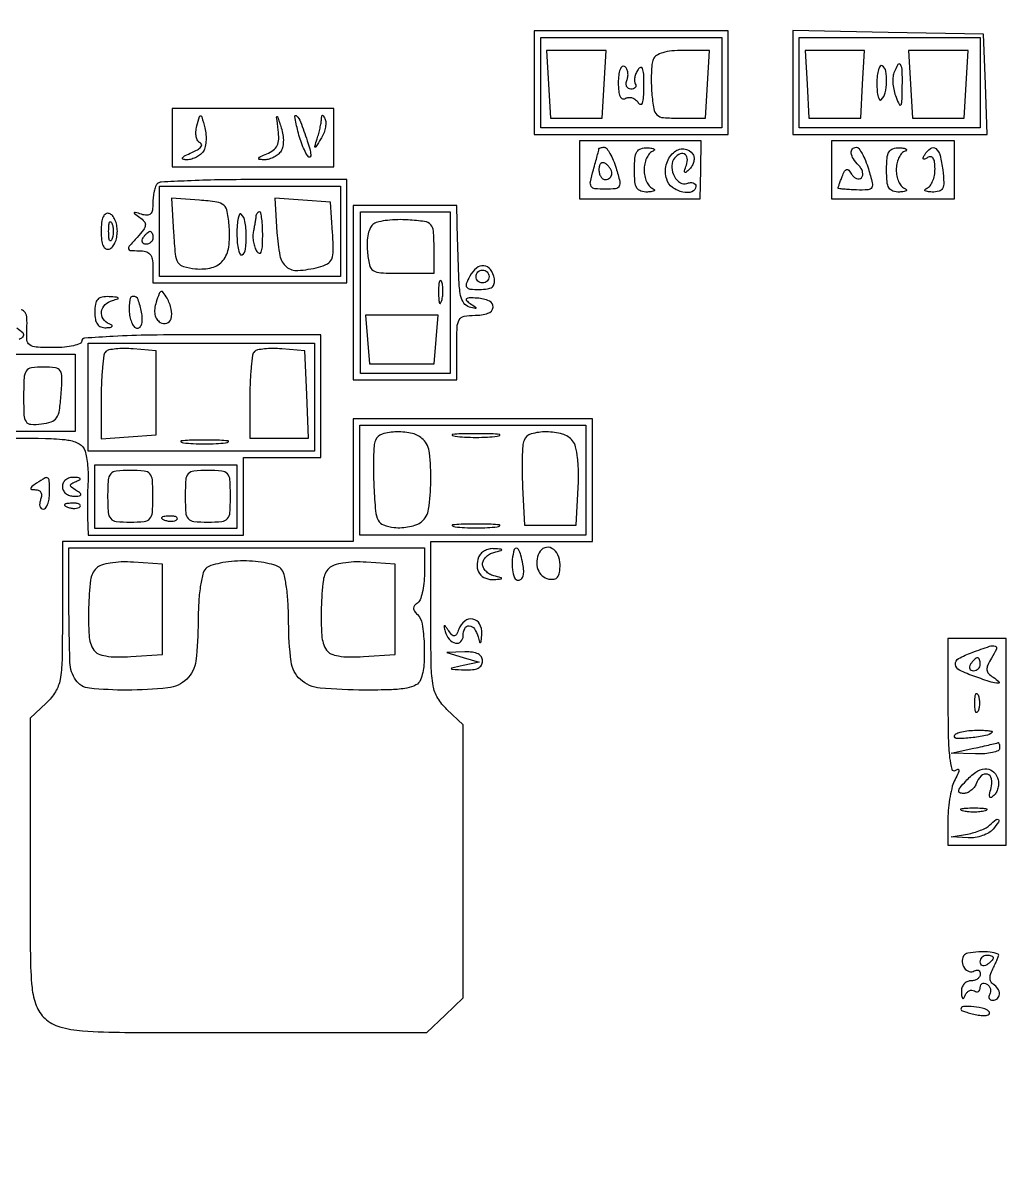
# Model space of a CAD drawing. Extents: x 4 to 1603, y 7 to 792.
# Drawn here: x 339.9 to 492.5, y 291.2 to 466.3 of the extents above; entities that cross this region are included whole.
import ezdxf

# ---------------------------------------------------------------- set-up
doc = ezdxf.new("R2010")
doc.units = 0

msp = doc.modelspace()

# ---------------------------------------------------------------- linework, layer by layer
for points in [[(4.463028, 790.750623, 0.090794), (4.267848, 789.688086, 0.000004), (4.202933, 675.011121, 0.000189), (4.180203, 548.51456, 0.000114), (4.244173, 398.5), (4.5, 7.5), (803.751263, 7.249377), (1603.002525, 6.998755), (1602.751263, 399.249377), (1602.5, 791.5), (803.718854, 791.750623, 0.000059), (387.797189, 791.831666, 0.000332), (164.795027, 791.700628, 0.000012), (5.544081, 791.497643, 0.311183)], [(437.401981, 460.605161, 0.065634), (437.214583, 459.823593, 0.015659), (437.116972, 458.487603, 0.015832), (437.101498, 456.93339, 0.015062), (437.183365, 455.355161, 0.019689), (437.477542, 452.942307, 0.171944), (437.987977, 452.010737, 0.165757), (438.980267, 451.590666, 0.017985), (441.5, 451.5), (445.5, 451.5), (445.80226, 456.75), (446.104519, 462), (442.020875, 462, 0.025488), (440.265346, 461.91045, 0.047873), (438.873809, 461.63184, 0.063704), (437.891454, 461.192543, 0.165651)], [(432, 457, 0.023894), (432.063282, 455.676533, 0.083544), (432.28405, 454.854131, 0.201487), (432.646138, 454.520721, 0.228905), (433.111803, 454.569098, -0.123544), (433.602982, 454.725209, -0.099558), (434.153424, 454.649564, -0.089711), (434.679176, 454.35273, -0.078477), (435.096491, 453.878115, 0.230521), (435.457139, 453.655478, 0.350744), (435.750951, 453.845774, 0.067724), (435.925393, 454.772088, 0.012725), (435.969374, 456.5, 0.011219), (435.928371, 458.327135, 0.075444), (435.752721, 459.214224, 0.409748), (435.446845, 459.36083, 0.170611), (435.05067, 459.047746, 0.045296), (434.73572, 458.43309, 0.049042), (434.546664, 457.787753, 0.054724), (434.501528, 457.20756, 0.131214), (434.625, 456.797746, -0.127309), (434.7189, 456.494534, -0.189165), (434.630691, 456.234338, -0.147116), (434.361749, 456.058943, -0.071562), (433.952028, 456, -0.144838), (433.554049, 456.117755, -0.152637), (433.29401, 456.431218, -0.118921), (433.220774, 456.906634, -0.070748), (433.349337, 457.467975, 0.066719), (433.493102, 458.073335, 0.072258), (433.466258, 458.678351, 0.081026), (433.279146, 459.190464, 0.126981), (432.956326, 459.526992, 0.333976), (432.592181, 459.493732, 0.118872), (432.279288, 459.034826, 0.061683), (432.067132, 458.162507, 0.02885)], [(472, 456.89235, 0.020081), (472.047885, 455.700528, 0.046029), (472.201817, 454.816029, 0.101669), (472.427296, 454.368762, 0.448556), (472.687038, 454.353704, 0.139174), (473.278848, 455.414639, 0.051013), (473.504085, 457.13322, 0.050657), (473.382848, 458.79452, 0.213965), (472.836, 459.601357, 0.384034), (472.517812, 459.543535, 0.089834), (472.245575, 459.018716, 0.050262), (472.059199, 458.094018, 0.024617)], [(474.638801, 458.501114, 0.078177), (474.481942, 457.766519, 0.035517), (474.498368, 456.781261, 0.034059), (474.664541, 455.723096, 0.039599), (474.968426, 454.751114, 0.015684), (475.490242, 453.562048, 0.586983), (475.726451, 453.546837, 0.135977), (475.881616, 454.042787, 0.004005), (475.936614, 456.25, 0.009954), (475.928793, 458.851408, 0.125671), (475.666536, 459.788268, 0.576106), (475.25659, 459.789289, 0.040409)], [(367.718754, 446.25, -0.072185), (367.230106, 445.776245, -0.049131), (366.560086, 445.385807, -0.048862), (365.821471, 445.131335, -0.068374), (365.127555, 445.063386, -0.091593), (364.653209, 445.170258, -0.492611), (364.597056, 445.389185, -0.111836), (365.005784, 445.722209, -0.015772), (366, 446.177457, 0.029421), (366.88339, 446.611491, 0.078928), (367.429621, 447.046954, 0.20742), (367.55148, 447.401344, 0.290371), (367.356158, 447.662018, -0.165542), (366.954378, 447.994066, -0.086206), (366.710462, 448.604676, -0.068498), (366.653151, 449.407421, -0.048829), (366.799688, 450.297947, -0.004936), (367.207491, 451.768359, -0.401474), (367.395043, 451.877452, -0.273286), (367.583485, 451.694628, -0.003373), (368.034728, 450, -0.043401), (368.211276, 448.951051, -0.041038), (368.209074, 447.867188, -0.043809), (368.042671, 446.907137, -0.099721)], [(383.878717, 448.022826, -0.014831), (384.268196, 446.747388, -0.044843), (384.42806, 445.854117, -0.199059), (384.326318, 445.531528, -0.443109), (384.097936, 445.522826, -0.073607), (383.682246, 446.095706, -0.020924), (383.213486, 447.094205, -0.020593), (382.772753, 448.27983, -0.020472), (382.430086, 449.5, -0.015333), (381.968604, 451.751337, -0.735824), (382.242544, 451.891725, -0.105277), (382.838662, 450.95317, -0.007511)], [(385.995269, 448.287676, -0.001285), (385.215612, 447.078613, -0.274771), (385.096136, 447.019541, -0.48031), (385.041936, 447.099086, -0.001747), (385.424495, 448.331787, 0.012294), (385.650633, 449.118725, 0.010113), (385.854136, 449.96865, 0.010249), (386.009284, 450.757118, 0.026585), (386.078947, 451.331787, -0.019832), (386.135852, 451.860903, -0.393954), (386.252586, 451.95404, -0.269455), (386.403102, 451.850283, -0.013863), (386.649722, 451.287676, -0.103788), (386.756682, 450.695062, -0.046663), (386.660355, 449.906342, -0.043469), (386.397416, 449.06133, -0.045436)], [(379.718754, 446.25, -0.072185), (379.230106, 445.776245, -0.049131), (378.560086, 445.385807, -0.048862), (377.821471, 445.131335, -0.068374), (377.127555, 445.063386, -0.032968), (376.456139, 445.134035, -0.512964), (376.37014, 445.311107, -0.163484), (376.638593, 445.561641, -0.010749), (377.62624, 445.98538, 0.0652), (378.627292, 446.550605, 0.120395), (379.216486, 447.268959, 0.103527), (379.459339, 448.257137, 0.040138), (379.394821, 449.671994, -0.000641), (379.14801, 451.643832, -0.276666), (379.20053, 451.762522, -0.502949), (379.28592, 451.734449, -0.000817), (379.859779, 450, -0.042013), (380.116885, 448.92096, -0.046915), (380.176897, 447.853742, -0.052128), (380.043704, 446.920415, -0.103073)], [(431.661891, 443.75, -0.013487), (432.227508, 441.712703, -0.182881), (432.138269, 440.959487, -0.251733), (431.587932, 440.584688, -0.026173), (429.971177, 440.5, -0.026588), (428.39028, 440.584125, -0.233044), (427.81446, 440.948546, -0.191659), (427.689361, 441.677689, -0.017625), (428.141505, 443.493398, 0.002117), (428.470476, 444.659057, 0.003145), (428.747817, 445.682862, 0.001391), (428.976513, 446.558494, 0.063257), (429, 446.743398, -0.26665), (429.056711, 446.842178, -0.057404), (429.244464, 446.924623, -0.045605), (429.513369, 446.981359, -0.029207), (429.832219, 447, -0.235928), (430.214344, 446.809064, -0.032832), (430.712975, 446.045313, -0.031827), (431.219208, 444.994969, -0.021929)], [(437.25, 446.337719, 0.133037), (436.771054, 445.975095, 0.060902), (436.367188, 445.29608, 0.054085), (436.092738, 444.42994, 0.049739), (436, 443.5, 0.049739), (436.092738, 442.57006, 0.054085), (436.367188, 441.70392, 0.060902), (436.771054, 441.024905, 0.133037), (437.25, 440.662281, -0.095988), (437.554893, 440.464732, -0.45688), (437.545313, 440.282867, -0.132944), (437.203073, 440.139498, -0.023233), (436.5, 440.078947, -0.085924), (435.489697, 440.213061, -0.186716), (434.887218, 440.692917, -0.111068), (434.579681, 441.660307, -0.021646), (434.5, 443.5, -0.021646), (434.579681, 445.339693, -0.111068), (434.887218, 446.307083, -0.186716), (435.489697, 446.786939, -0.085924), (436.5, 446.921053, -0.023233), (437.203073, 446.860502, -0.132944), (437.545313, 446.717133, -0.45688), (437.554893, 446.535268, -0.095988)], [(443.553851, 445.912868, -0.115698), (443.722299, 445.409959, -0.078057), (443.684061, 444.803488, -0.071769), (443.451245, 444.188799, -0.071122), (443.053622, 443.662868, -0.01461), (442.463512, 443.11067, -0.417676), (442.275047, 443.123562, -0.264908), (442.228747, 443.360124, -0.00978), (442.547743, 444.25, 0.123248), (442.675496, 445.322998, 0.267326), (442.190542, 445.961995, 0.24562), (441.349437, 445.892416, 0.113732), (440.555773, 445.090242, 0.160962), (440.262949, 443.863895, 0.107504), (440.691714, 442.472806, 0.123514), (441.600996, 441.514113, 0.237434), (442.629042, 441.411145, -0.061879), (443.153721, 441.541104, -0.108279), (443.597281, 441.498162, -0.150891), (443.888739, 441.293696, -0.166391), (444, 440.968615, -0.317095), (443.403126, 440.12209, -0.145305), (441.983685, 440.045447, -0.102163), (440.371431, 440.801056, -0.156657), (439.484769, 442.047988, -0.139488), (439.41796, 444.263717, -0.141964), (440.529851, 446.165388, -0.209337), (442.156257, 446.753463, -0.242455)], [(470.6924, 443.650593, -0.01204), (471.296537, 441.498717, -0.192952), (471.199249, 440.763689, -0.257135), (470.636725, 440.415218, -0.021509), (468.862461, 440.400593, -0.005507), (467.766498, 440.450806, -0.009125), (466.843399, 440.520212, -0.00331), (466.066129, 440.598133, -0.379461), (466.00228, 440.668213, -0.084796), (466.020781, 440.786125, -0.00236), (466.188424, 441.276292, -0.00478), (466.39442, 441.851631, -0.003257), (466.639163, 442.502058, -0.027803), (466.998887, 443.303274, -0.215406), (467.313026, 443.551579, -0.27922), (467.649592, 443.447459, -0.043184), (468.08479, 442.862806, 0.066147), (468.4481, 442.418713, 0.10059), (468.871057, 442.157932, 0.129432), (469.284262, 442.118737, 0.156903), (469.62896, 442.295627, 0.157721), (469.819307, 442.668011, 0.097207), (469.802361, 443.164236, 0.07915), (469.580937, 443.709237, 0.060453), (469.183333, 444.216667, -0.051916), (468.377777, 445.209454, -0.113593), (468.042341, 446.123548, -0.219237), (468.236015, 446.736253, -0.211312), (468.832219, 447, -0.238764), (469.215592, 446.805861, -0.031593), (469.721937, 446.016112, -0.03103), (470.238044, 444.933687, -0.021277)], [(476.25, 446.337719, 0.133037), (475.771054, 445.975095, 0.060902), (475.367188, 445.29608, 0.054085), (475.092738, 444.42994, 0.049739), (475, 443.5, 0.049739), (475.092738, 442.57006, 0.054085), (475.367188, 441.70392, 0.060902), (475.771054, 441.024905, 0.133037), (476.25, 440.662281, -0.095988), (476.554893, 440.464732, -0.45688), (476.545313, 440.282867, -0.132944), (476.203073, 440.139498, -0.023233), (475.5, 440.078947, -0.085924), (474.489697, 440.213061, -0.186716), (473.887218, 440.692917, -0.111068), (473.579681, 441.660307, -0.021646), (473.5, 443.5, -0.021646), (473.579681, 445.339693, -0.111068), (473.887218, 446.307083, -0.186716), (474.489697, 446.786939, -0.085924), (475.5, 446.921053, -0.023233), (476.203073, 446.860502, -0.132944), (476.545313, 446.717133, -0.45688), (476.554893, 446.535268, -0.095988)], [(482.189793, 443.5, -0.017329), (482.349009, 441.552292, -0.12415), (482.162802, 440.634297, -0.223224), (481.618, 440.189768, -0.071031), (480.549199, 440.078947, -0.022728), (479.827727, 440.139661, -0.125937), (479.46914, 440.282867, -0.457969), (479.45429, 440.464979, -0.102787), (479.75, 440.662281, 0.139043), (480.229205, 441.034073, 0.059439), (480.632812, 441.745735, 0.052438), (480.907386, 442.657911, 0.046935), (481, 443.64235, 0.031593), (480.934105, 444.684172, 0.113906), (480.705469, 445.304422, 0.233427), (480.332895, 445.5238, 0.158069), (479.845492, 445.404508, -0.029004), (479.386848, 445.156574, -0.315645), (479.190983, 445.190983, -0.315645), (479.156574, 445.386848, -0.029004), (479.404508, 445.845492, -0.099368), (480.318259, 446.823077, -0.342788), (481.12929, 446.791089, -0.158814), (481.786812, 445.73273, -0.031184)], [(429, 443.559017, 0.062283), (429.074545, 442.962904, 0.080552), (429.29375, 442.457961, 0.097988), (429.618621, 442.120018, 0.153634), (430, 442, 0.092995), (430.381732, 442.071618, 0.096318), (430.70625, 442.276414, 0.099231), (430.923444, 442.581949, 0.105429), (431, 442.940983, 0.089642), (430.926698, 443.346558, 0.053229), (430.70625, 443.7871, 0.051032), (430.382515, 444.193797, 0.06081), (430, 444.5, 0.139169), (429.620352, 444.607943, 0.191142), (429.29375, 444.478525, 0.138808), (429.073267, 444.110654, 0.066118)], [(360.666667, 441.333333, 0.111534), (360.409254, 440.925702, 0.030057), (360.195833, 440.186303, 0.028879), (360.049074, 439.294845, 0.026362), (360, 438.364718, -0.03792), (359.916432, 437.264413, -0.160595), (359.621082, 436.68309, -0.208182), (359.09206, 436.47684, -0.068224), (358.25, 436.625717, 0.004209), (357.260478, 436.934864, 0.34058), (357.118555, 436.8811, 0.390397), (357.145384, 436.743266, 0.004583), (357.960237, 436.155382, -0.062042), (358.660031, 435.516737, -0.212429), (358.831197, 434.939977, -0.132376), (358.54104, 434.240789, -0.019747), (357.555249, 433.06105, 0.006518), (356.342993, 431.68591, 0.21554), (356.221979, 431.272718, 0.358037), (356.477009, 431.038216, 0.013965), (357.845012, 431, -0.063967), (358.881916, 430.866799, -0.152122), (359.534501, 430.459975, -0.133789), (359.890835, 429.713597, -0.044885), (360, 428.5), (360, 426), (375, 426), (390, 426), (390, 434), (390, 442), (375.666667, 442, 0.004347), (370.124732, 441.951821, 0.006757), (365.347917, 441.804167, 0.002542), (361.26846, 441.602071, 0.184764)], [(363.195654, 433.810153, 0.010477), (363.456994, 430.475202, 0.11152), (363.884097, 429.191872, 0.191779), (364.743797, 428.540441, 0.043078), (366.585175, 428.198935, 0.0856), (369.133257, 428.386574, 0.163332), (370.844929, 429.479105, 0.137276), (371.734571, 431.548313, 0.053892), (371.814526, 434.680212, 0.022726), (371.510412, 437.050608, 0.168617), (370.966075, 438.030334, 0.148934), (369.897977, 438.525207, 0.016564), (367.195654, 438.810153), (362.891309, 439.120307)], [(379.195654, 433.819519, 0.033779), (379.647159, 430.222933, 0.172323), (380.656746, 428.514405, 0.193591), (382.439454, 427.936778, 0.044228), (385.63256, 428.443914, 0.06111), (386.997501, 428.970143, 0.1754), (387.667267, 429.713318, 0.099893), (387.909826, 430.99458, 0.013054), (387.803465, 433.782471), (387.5, 438.5), (383.195654, 438.810153), (378.891309, 439.120307)], [(391, 424.5), (391, 411), (399, 411), (407, 411), (407, 416, -0.009873), (407.062256, 419.152477, -0.119579), (407.391667, 420.308824, -0.222189), (408.14937, 420.84744, -0.045205), (409.833333, 421, 0.077405), (411.840128, 421.312545, 0.290779), (412.620087, 422.246402, 0.33746), (412.066175, 423.211518, 0.084472), (410.179976, 423.653757, 0.011898), (408.944297, 423.700687, 0.167979), (408.529525, 423.563841, 0.45983), (408.514733, 423.305819, 0.039144), (409.096708, 422.827626, -0.004303), (409.897861, 422.257878, -0.286035), (409.958802, 422.108272, -0.437287), (409.851869, 422.038828, -0.005781), (409, 422.265502, -0.171442), (408.098263, 422.897366, -0.111603), (407.600808, 424.081479, -0.034362), (407.346102, 426.45872, -0.00277), (407.141569, 432.75), (407, 438), (399, 438), (391, 438)], [(352, 434, 0.026371), (352.07217, 432.632602, 0.080465), (352.315789, 431.738596, 0.159419), (352.717867, 431.300722, 0.211461), (353.25, 431.25, 0.141711), (353.72875, 431.579854, 0.064922), (354.132812, 432.229688, 0.056675), (354.407268, 433.076566, 0.050084), (354.5, 434, 0.050084), (354.407268, 434.923434, 0.056675), (354.132812, 435.770312, 0.064922), (353.72875, 436.420146, 0.141711), (353.25, 436.75, 0.211461), (352.717867, 436.699278, 0.159419), (352.315789, 436.261404, 0.080465), (352.07217, 435.367398, 0.026371)], [(373, 433.60765, 0.019963), (373.055744, 432.212044, 0.039579), (373.230953, 431.119122, 0.062268), (373.484783, 430.449747, 0.433901), (373.786222, 430.367878, 0.229119), (374.336734, 431.232911, 0.03355), (374.441981, 433.369344, 0.035564), (374.248818, 435.53522, 0.157624), (373.673899, 436.659434, 0.499401), (373.417338, 436.623033, 0.071669), (373.197958, 436.040956, 0.037314), (373.047184, 434.991858, 0.017039)], [(375.923489, 436.25, -0.012164), (375.873569, 435.855882, -0.003452), (375.776823, 435.245618, -0.003475), (375.657976, 434.557714, -0.003671), (375.531643, 433.88402, 0.057073), (375.474872, 433.164075, 0.037417), (375.566419, 432.336179, 0.037439), (375.780144, 431.532031, 0.05755), (376.092841, 430.88402, 0.188294), (376.462196, 430.612447, 0.385592), (376.757347, 430.763964, 0.076267), (376.935289, 431.606092, 0.012979), (376.984687, 433.25, 0.012521), (376.954553, 434.68771, 0.020638), (376.848627, 435.898438, 0.015839), (376.69684, 436.837721, 0.359064), (376.5, 437, 0.142002), (376.303299, 436.942986, 0.088029), (376.1244, 436.779688, 0.075298), (375.990079, 436.536733, 0.06335)], [(353.662281, 432.75, -0.174857), (353.474999, 432.540618, -0.447206), (353.306058, 432.601562, -0.078554), (353.189089, 433.10856, -0.017491), (353.157895, 434, -0.017491), (353.189089, 434.89144, -0.078554), (353.306058, 435.398438, -0.447206), (353.474999, 435.459382, -0.174857), (353.662281, 435.25, -0.057986), (353.818615, 434.679992, -0.037979), (353.87034, 434, -0.037979), (353.818615, 433.320008, -0.057986)], [(394.175817, 435.156047, 0.13334), (393.659207, 434.57484, 0.057811), (393.305523, 433.593795, 0.048072), (393.134963, 432.332875, 0.033407), (393.175817, 430.895135, 0.029992), (393.505238, 428.789119, 0.199589), (394.100417, 427.935966, 0.131994), (395.264854, 427.569123, 0.010682), (398.5, 427.5), (403.5, 427.5), (403.5, 431.5, 0.017766), (403.409575, 434.044008, 0.172369), (402.983693, 435.017371, 0.171962), (402.038678, 435.505014, 0.017664), (399.5, 435.760911, 0.021461), (397.871538, 435.797102, 0.023111), (396.286021, 435.690858, 0.023441), (394.943269, 435.474172, 0.093316)], [(360, 433, -0.105053), (359.918938, 432.618444, -0.099167), (359.688914, 432.29375, -0.09642), (359.345238, 432.076123, -0.093332), (358.940983, 432, -0.108972), (358.586039, 432.078288, -0.182303), (358.3746, 432.29375, -0.161196), (358.343488, 432.6179, -0.082592), (358.5, 433, -0.029505), (358.768994, 433.382774, -0.035638), (359.066025, 433.70625, -0.038439), (359.34829, 433.934461, -0.151918), (359.559017, 434, -0.210953), (359.727648, 433.92554, -0.081139), (359.870461, 433.70625, -0.061769), (359.967655, 433.382849, -0.042167)], [(409.032521, 427.060765, 0.027091), (408.478676, 425.875817, 0.259083), (408.545213, 425.341803, 0.218571), (409.051828, 425.058793, 0.01977), (410.53814, 425, 0.035037), (411.757183, 425.085529, 0.123163), (412.480504, 425.378791, 0.184872), (412.816502, 425.897381, 0.100549), (412.823324, 426.667134, 0.104914), (412.224041, 428.082101, 0.217757), (411.212795, 428.677718, 0.204381), (410.048259, 428.317814, 0.094391)], [(412, 427, -0.099038), (411.923658, 426.618362, -0.097945), (411.70625, 426.29375, -0.097945), (411.381638, 426.076342, -0.099038), (411, 426, -0.099038), (410.618362, 426.076342, -0.097945), (410.29375, 426.29375, -0.097945), (410.076342, 426.618362, -0.099038), (410, 427, -0.099038), (410.076342, 427.381638, -0.097945), (410.29375, 427.70625, -0.097945), (410.618362, 427.923658, -0.099038), (411, 428, -0.099038), (411.381638, 427.923658, -0.097945), (411.70625, 427.70625, -0.097945), (411.923658, 427.381638, -0.099038)], [(404.194949, 424.5, 0.012823), (404.235556, 423.431793, 0.080377), (404.356533, 422.900903, 0.597527), (404.51666, 422.883358, 0.087174), (404.692991, 423.269032, 0.037336), (404.832894, 424.036634, 0.029507), (404.872264, 424.880008, 0.030339), (404.814405, 425.671085, 0.06278), (404.655937, 426.269032, 0.31318), (404.47713, 426.386009, 0.333666), (404.315079, 426.257153, 0.052471), (404.212705, 425.580113, 0.014395)], [(351, 421.5, 0.043691), (351.099298, 420.365807, 0.113288), (351.417105, 419.614681, 0.149605), (351.965082, 419.199913, 0.09932), (352.75, 419.078947, 0.021021), (353.416573, 419.137165, 0.185333), (353.672067, 419.275306, 0.449116), (353.648042, 419.45138, 0.051902), (353.25, 419.662281, -0.153683), (352.304138, 420.440563, -0.180294), (352.051422, 421.567733, -0.165862), (352.597457, 422.656312, -0.131125), (353.75, 423.310674, 0.01159), (354.5883, 423.550633, 0.541772), (354.62878, 423.693656, 0.197309), (354.392295, 423.812001, 0.005718), (353.25, 423.883999, 0.054934), (352.131931, 423.8188, 0.162996), (351.4634, 423.46122, 0.147692), (351.106137, 422.745941, 0.042516)], [(356.355787, 421.500706, 0.042242), (356.49264, 420.543925, 0.0598), (356.78409, 419.735373, 0.076526), (357.175384, 419.18515, 0.20251), (357.611328, 419.000706, 0.223983), (358.013638, 419.190134, 0.110909), (358.274614, 419.705008, 0.071858), (358.358602, 420.503903, 0.037558), (358.244751, 421.5, 0.039653), (357.71403, 423.431548, 0.315651), (356.997388, 423.934431, 0.38048), (356.412512, 423.414418, 0.043663)], [(360.512076, 423.038048, 0.045312), (360.281574, 421.991403, 0.081355), (360.313283, 421.114548, 0.100048), (360.60597, 420.418269, 0.103989), (361.142988, 419.901486, 0.222276), (362.141889, 419.779494, 0.250588), (362.804807, 420.47166, 0.125875), (362.837762, 421.947814, 0.07064), (362.186361, 423.631474, 0.022966), (361.614506, 424.551491, 0.339556), (361.275213, 424.661697, 0.222092), (360.966563, 424.357755, 0.012167)], [(352.714259, 415.380925, 0.161926), (352.432321, 414.818017, 0.01077), (352.209813, 412.999173, 0.014657), (352.051973, 410.776036, 0.010393), (352, 408.275836), (352, 401.885004), (356.25, 402.192502), (360.5, 402.5), (360.5, 409), (360.5, 415.5), (356.964259, 415.797592, 0.020091), (355.558152, 415.859209, 0.025341), (354.257328, 415.797953, 0.024855), (353.200341, 415.640985, 0.148137)], [(375.714259, 415.380925, 0.161573), (375.43239, 414.819117, 0.01091), (375.209813, 413.016063, 0.014766), (375.051978, 410.811495, 0.010486), (375, 408.333333), (375, 402), (379.54569, 402), (384.09138, 402), (383.79569, 408.75), (383.5, 415.5), (379.964259, 415.797592, 0.020091), (378.558152, 415.859209, 0.025341), (377.257328, 415.797953, 0.024855), (376.200341, 415.640985, 0.148137)], [(340, 408.433578, 0.010461), (340.060058, 405.563234, 0.133908), (340.383232, 404.547615, 0.241272), (341.107353, 404.130125, 0.041038), (342.75, 404.183578, 0.051861), (344.2795, 404.522696, 0.16625), (345.098337, 405.146867, 0.112209), (345.543478, 406.306496, 0.017705), (345.807498, 408.75, 0.012095), (345.937389, 411.451801, 0.150664), (345.661819, 412.427637, 0.222645), (344.925475, 412.887595, 0.03006), (343.057498, 413, 0.034694), (341.207075, 412.871447, 0.213684), (340.41739, 412.376621, 0.136601), (340.06769, 411.315974, 0.01174)], [(391, 395.5), (391, 386), (368.5, 386), (346, 386), (346, 374.674314, -0.004272), (345.939728, 367.619681, -0.040958), (345.642973, 364.63065, -0.092524), (344.922708, 362.747723, -0.066782), (343.5, 361), (341, 358.651372), (341, 336.5, 0.001513), (341.043773, 322.030871, 0.022206), (341.30066, 316.943759, 0.069608), (341.959693, 314.177146, 0.111398), (343.314451, 312.174314, 0.121491), (345.589694, 310.894482, 0.050011), (349.100007, 310.28954, 0.01652), (355.650313, 310.042611, 0.00116), (374.009732, 310), (402.390562, 310), (405.195281, 312.687091), (408, 315.374182), (408, 336.512777), (408, 357.651372), (405.5, 360, -0.068468), (404.072369, 361.76584, -0.092407), (403.352502, 363.684901, -0.039712), (403.058604, 366.762833, -0.003954), (403, 374.174314), (403, 386), (415.5, 386), (428, 386), (428, 395.5), (428, 405), (409.5, 405), (391, 405)], [(394.414593, 401.638028, 0.074365), (394.226681, 400.789549, 0.009838), (394.134787, 398.946528, 0.011229), (394.117839, 396.742273, 0.009205), (394.195978, 394.388028, 0.008837), (394.450585, 390.717886, 0.094761), (394.855195, 389.28874, 0.191854), (395.671041, 388.563252, 0.05846), (397.310472, 388.177742, 0.042235), (398.492178, 388.142582, 0.036965), (399.718229, 388.301092, 0.03876), (400.808467, 388.614534, 0.084021), (401.560472, 389.050187, 0.186198), (402.643767, 390.987348, 0.030742), (402.993337, 395.33405, 0.031252), (402.802317, 399.702547, 0.171455), (401.8, 401.8, 0.13933), (400.175615, 402.705462, 0.063478), (397.737228, 402.962087, 0.06612), (395.467873, 402.609873, 0.233712)], [(417.414593, 401.638028, 0.074365), (417.226681, 400.789549, 0.009838), (417.134787, 398.946528, 0.011229), (417.117839, 396.742273, 0.009205), (417.195978, 394.388028), (417.5, 388.5), (421.5, 388.5), (425.5, 388.5), (425.802421, 394.334373, 0.017636), (425.842772, 396.7766, 0.025259), (425.692937, 398.936685, 0.027239), (425.390079, 400.657364, 0.116532), (424.929977, 401.584373, 0.152066), (423.354849, 402.60793, 0.066923), (420.867729, 402.960413, 0.070066), (418.523202, 402.6473, 0.237236)], [(364.75, 401.276604, 0.019375), (366.229765, 401.150935, 0.011494), (368, 401.110234, 0.011494), (369.770235, 401.150935, 0.019375), (371.25, 401.276604, 0.108536), (371.666199, 401.423685, 0.707215), (371.635938, 401.56145, 0.025693), (370.329566, 401.655793, 0.005179), (368, 401.679926, 0.005179), (365.670434, 401.655793, 0.025693), (364.364062, 401.56145, 0.707215), (364.333801, 401.423685, 0.108536)], [(406.75, 402.276604, 0.019375), (408.229765, 402.150935, 0.011494), (410, 402.110234, 0.011494), (411.770235, 402.150935, 0.019375), (413.25, 402.276604, 0.108536), (413.666199, 402.423685, 0.707215), (413.635938, 402.56145, 0.025693), (412.329566, 402.655793, 0.005179), (410, 402.679926, 0.005179), (407.670434, 402.655793, 0.025693), (406.364062, 402.56145, 0.707215), (406.333801, 402.423685, 0.108536)], [(342, 395, 0.013431), (341.259836, 394.49298, 0.20248), (341.101805, 394.231592, 0.4159), (341.228817, 394.062437, 0.031807), (341.856989, 394.015313, -0.112271), (342.351673, 393.896931, -0.160406), (342.671177, 393.583001, -0.137289), (342.770995, 393.098609, -0.074326), (342.638374, 392.5, 0.055937), (342.488865, 391.925634, 0.100118), (342.516384, 391.440625, 0.147206), (342.710807, 391.122486, 0.184534), (343.031385, 391, 0.231533), (343.402498, 391.181584, 0.072895), (343.715469, 391.734375, 0.055583), (343.929245, 392.542575, 0.0369), (344, 393.5, 0.007374), (343.972018, 395.397194, 0.228296), (343.760943, 395.804225, 0.301132), (343.350605, 395.828262, 0.011814)], [(346, 394.5, 0.116238), (346.13455, 393.929049, 0.101436), (346.514063, 393.445123, 0.094034), (347.081711, 393.123084, 0.08452), (347.75, 393.015313, 0.015246), (348.635609, 393.050082, 0.278496), (348.857048, 393.205828, 0.3487), (348.795767, 393.439555, 0.019656), (348.136847, 393.894262, -0.022213), (347.426195, 394.390051, -0.233412), (347.273695, 394.69893, -0.275386), (347.436975, 394.972905, -0.029355), (348.136847, 395.300002, 0.023718), (348.709835, 395.559972, 0.438953), (348.757373, 395.731622, 0.232968), (348.5442, 395.864069, 0.013273), (347.75, 395.921053, 0.084943), (347.081752, 395.837493, 0.097345), (346.514063, 395.536184, 0.105533), (346.134948, 395.065902, 0.117584)], [(353, 393, 0.01583), (353.079836, 390.478972, 0.165362), (353.46875, 389.535714, 0.192545), (354.324962, 389.099137, 0.022778), (356.5, 389, 0.022778), (358.675038, 389.099137, 0.192545), (359.53125, 389.535714, 0.165362), (359.920164, 390.478972, 0.01583), (360, 393, 0.01583), (359.920164, 395.521028, 0.165362), (359.53125, 396.464286, 0.192545), (358.675038, 396.900863, 0.022778), (356.5, 397, 0.022778), (354.324962, 396.900863, 0.192545), (353.46875, 396.464286, 0.165362), (353.079836, 395.521028, 0.01583)], [(365, 393, 0.01583), (365.079836, 390.478972, 0.165362), (365.46875, 389.535714, 0.192545), (366.324962, 389.099137, 0.022778), (368.5, 389, 0.022778), (370.675038, 389.099137, 0.192545), (371.53125, 389.535714, 0.165362), (371.920164, 390.478972, 0.01583), (372, 393, 0.01583), (371.920164, 395.521028, 0.165362), (371.53125, 396.464286, 0.192545), (370.675038, 396.900863, 0.022778), (368.5, 397, 0.022778), (366.324962, 396.900863, 0.192545), (365.46875, 396.464286, 0.165362), (365.079836, 395.521028, 0.01583)], [(346.8125, 391.316886, 0.051402), (347.359369, 391.160852, 0.05415), (347.916927, 391.123424, 0.060344), (348.402231, 391.202593, 0.126455), (348.729167, 391.395833, 0.296942), (348.77538, 391.614691, 0.208169), (348.592839, 391.799335, 0.077125), (348.112848, 391.910055, 0.028489), (347.416667, 391.921053, 0.018894), (346.670344, 391.862007, 0.168741), (346.37858, 391.720685, 0.470617), (346.395823, 391.538436, 0.054073)], [(361.8125, 389.316886, 0.051402), (362.359369, 389.160852, 0.05415), (362.916927, 389.123424, 0.060344), (363.402231, 389.202593, 0.126455), (363.729167, 389.395833, 0.296942), (363.77538, 389.614691, 0.208169), (363.592839, 389.799335, 0.077125), (363.112848, 389.910055, 0.028489), (362.416667, 389.921053, 0.018894), (361.670344, 389.862007, 0.168741), (361.37858, 389.720685, 0.470617), (361.395823, 389.538436, 0.054073)], [(406.75, 388.276604, 0.019375), (408.229765, 388.150935, 0.011494), (410, 388.110234, 0.011494), (411.770235, 388.150935, 0.019375), (413.25, 388.276604, 0.108536), (413.666199, 388.423685, 0.707215), (413.635938, 388.56145, 0.025693), (412.329566, 388.655793, 0.005179), (410, 388.679926, 0.005179), (407.670434, 388.655793, 0.025693), (406.364062, 388.56145, 0.707215), (406.333801, 388.423685, 0.108536)], [(402, 381.059017, -0.025573), (401.920259, 379.500938, -0.032307), (401.680655, 378.078332, -0.033922), (401.333702, 376.953812, -0.163981), (400.912868, 376.446149, 0.075363), (400.473233, 376.072821, 0.181024), (400.325735, 375.678773, 0.150038), (400.463023, 375.231562, 0.047458), (400.912868, 374.687132, -0.15832), (401.647347, 373.246083, -0.02747), (401.963967, 370.165035, -0.030666), (401.919151, 366.926053, -0.072944), (401.393011, 364.581787, -0.184475), (400.685114, 363.792765, -0.073697), (399.28751, 363.317854, -0.037319), (396.911046, 363.065411, -0.007806), (392.721752, 363, -0.023129), (385.875423, 363.316873, -0.160312), (382.837383, 364.638818, -0.18131), (381.377916, 367.416811, -0.031263), (381, 373.454988, 0.013881), (380.91781, 376.41486, 0.021828), (380.666025, 378.94543, 0.02216), (380.293037, 380.915293, 0.139381), (379.8, 381.8, 0.118024), (379.043632, 382.264187, 0.027871), (377.60125, 382.6475, 0.027171), (375.849005, 382.911771, 0.023845), (374, 383, 0.023845), (372.150995, 382.911771, 0.027171), (370.39875, 382.6475, 0.027871), (368.956368, 382.264187, 0.118024), (368.2, 381.8, 0.138497), (367.710023, 380.924358, 0.022279), (367.336068, 378.983722, 0.022046), (367.082875, 376.503413, 0.014412), (367, 373.628741, -0.02955), (366.639278, 367.530517, -0.173236), (365.233177, 364.701259, -0.16638), (362.318123, 363.340446, -0.02676), (355.961644, 363, -0.024449), (350.177362, 363.283005, -0.22337), (348.068937, 364.539135, -0.140864), (347.173776, 367.294872, -0.008159), (347.013655, 376.25), (347, 385), (374.5, 385), (402, 385)], [(410.380002, 383.547887, 0.100944), (410.153143, 382.187166, 0.146005), (410.541017, 381.039695, 0.149642), (411.484298, 380.310945, 0.107715), (412.809017, 380.116001, 0.003272), (413.866595, 380.195509, 0.420376), (413.942842, 380.287269, 0.309854), (413.851261, 380.395223, 0.002679), (412.75, 380.689326, -0.068007), (412.081061, 380.965404, -0.068913), (411.514063, 381.409857, -0.075394), (411.131277, 381.948477, -0.117373), (411, 382.5, -0.117373), (411.131277, 383.051523, -0.075394), (411.514063, 383.590143, -0.068913), (412.081061, 384.034596, -0.068007), (412.75, 384.310674, 0.00218), (413.903211, 384.617417, 0.354061), (413.975405, 384.717293, 0.376975), (413.892099, 384.802233, 0.002269), (412.718615, 384.883999, 0.077179), (411.996004, 384.819497, 0.069108), (411.296826, 384.539366, 0.072007), (410.726541, 384.094169, 0.099776)], [(415.916667, 384.75, 0.057849), (415.596426, 383.218875, 0.05473), (415.62629, 381.625415, 0.0645), (415.951223, 380.388603, 0.305249), (416.528447, 380, 0.1962), (416.981154, 380.184754, 0.129922), (417.272314, 380.673313, 0.080747), (417.365752, 381.462148, 0.036426), (417.244751, 382.5, 0.021051), (416.919178, 383.88438, 0.06513), (416.543165, 384.76598, 0.265922), (416.205251, 384.958451, 0.322255)], [(419.744151, 384.25, 0.096033), (419.385024, 382.957292, 0.109104), (419.561435, 381.685684, 0.120747), (420.22998, 380.69904, 0.137019), (421.25, 380.190371, 0.088195), (422.073781, 380.178575, 0.188479), (422.612728, 380.497406, 0.131367), (422.913246, 381.202753, 0.035396), (423, 382.426676, 0.111536), (422.659753, 383.932978, 0.155226), (421.721427, 384.935563, 0.21797), (420.614229, 385.025748, 0.192421)], [(351.244794, 381.844794, 0.168054), (350.369327, 380.043496, 0.022297), (350.048006, 375.756823, 0.02421), (350.126489, 371.439634, 0.125295), (350.862061, 369.18895, 0.154438), (351.522213, 368.633845, 0.055074), (352.718705, 368.286315, 0.040409), (354.399018, 368.131512, 0.018614), (356.596748, 368.18895), (361.5, 368.5), (361.5, 375.5), (361.5, 382.5), (356.994794, 382.794794, 0.024483), (355.107003, 382.825726, 0.032803), (353.403593, 382.657988, 0.036702), (352.035614, 382.32741, 0.119291)], [(387.244794, 381.844794, 0.168054), (386.369327, 380.043496, 0.022297), (386.048006, 375.756823, 0.02421), (386.126489, 371.439634, 0.125295), (386.862061, 369.18895, 0.154438), (387.522213, 368.633845, 0.055074), (388.718705, 368.286315, 0.040409), (390.399018, 368.131512, 0.018614), (392.596748, 368.18895), (397.5, 368.5), (397.5, 375.5), (397.5, 382.5), (392.994794, 382.794794, 0.024483), (391.107003, 382.825726, 0.032803), (389.403593, 382.657988, 0.036702), (388.035614, 382.32741, 0.119291)], [(407.329452, 372.416154, -0.029717), (406.972554, 371.629301, -0.235491), (406.657306, 371.402811, -0.25149), (406.301755, 371.525516, -0.033349), (405.784706, 372.166154, 0.005404), (405.261053, 372.894746, 0.28854), (405.108529, 372.954781, 0.428488), (405.037017, 372.844268, 0.00718), (405.236369, 372.0625, 0.106072), (405.850901, 370.868701, 0.165096), (406.824332, 370.262727, 0.267543), (407.640313, 370.509135, 0.190943), (408, 371.416667, -0.112419), (408.260324, 372.559866, -0.307969), (408.941449, 372.954841, -0.230186), (409.75167, 372.486092, -0.084752), (410.310674, 371.25, 0.01159), (410.550633, 370.4117, 0.541772), (410.693656, 370.37122, 0.197309), (410.812001, 370.607705, 0.005718), (410.883999, 371.75, 0.139117), (410.543543, 373.237857, 0.224703), (409.511466, 373.986136, 0.217741), (408.25041, 373.672813, 0.133808)], [(483, 360.440983, 0.005783), (483.056296, 355.573533, 0.021937), (483.259946, 352.538395, 0.035862), (483.586897, 350.767391, 0.504862), (484.099768, 350.56166, -0.076633), (484.536535, 350.746635, -0.488752), (484.699536, 350.619716, -0.111926), (484.597505, 350.169631, -0.011387), (484.099768, 349.186419, 0.057144), (483.676453, 348.117999, 0.021324), (483.323057, 346.540809, 0.0208), (483.080813, 344.773086, 0.023653), (483, 343.065741), (483, 339), (487.5, 339), (492, 339), (492, 355), (492, 371), (487.5, 371), (483, 371)], [(489.758474, 367.969487, 0.028438), (489.154044, 366.857748, 0.131211), (489.023918, 366.143404, 0.173476), (489.282689, 365.570542, 0.059177), (490, 364.9848, -0.047171), (490.867867, 364.310095, -0.693767), (490.764241, 364.063184, -0.06739), (489.675194, 364.254842, -0.006662), (487.149223, 365.097825, -0.029538), (484.780782, 366.083831, -0.258248), (484.150257, 366.98253, -0.303805), (484.619862, 367.876806, -0.036813), (486.75, 368.837719, -0.00717), (489.450209, 369.780262, -0.151765), (490.290166, 369.79729, -0.457622), (490.496211, 369.349777, -0.032005)], [(408, 368.052979), (410.5, 367.305318), (408, 366.788841, 0.001095), (406.225724, 366.418239, 0.461196), (406.172854, 366.321104, 0.296243), (406.288836, 366.236722, 0.00087), (408.25, 366.136182, 0.036551), (409.464204, 366.164828, 0.091185), (410.314364, 366.407937, 0.137679), (410.814684, 366.859324, 0.14172), (411, 367.5, 0.142973), (410.813374, 368.13932, 0.133731), (410.30828, 368.597625, 0.089719), (409.455525, 368.853982, 0.037342), (408.25, 368.90032), (405.5, 368.80064)], [(486.5, 367, 0.082592), (486.343488, 366.6179, 0.161196), (486.3746, 366.29375, 0.182303), (486.586039, 366.078288, 0.108972), (486.940983, 366, 0.093332), (487.345238, 366.076123, 0.09642), (487.688914, 366.29375, 0.099167), (487.918938, 366.618444, 0.105053), (488, 367, 0.042167), (487.967655, 367.382849, 0.061769), (487.870461, 367.70625, 0.081139), (487.727648, 367.92554, 0.210953), (487.559017, 368, 0.151918), (487.34829, 367.934461, 0.038439), (487.066025, 367.70625, 0.035638), (486.768994, 367.382774, 0.029505)], [(487.662281, 359.75, -0.174857), (487.474999, 359.540618, -0.447206), (487.306058, 359.601562, -0.078554), (487.189089, 360.10856, -0.017491), (487.157895, 361, -0.017491), (487.189089, 361.89144, -0.078554), (487.306058, 362.398438, -0.447206), (487.474999, 362.459382, -0.174857), (487.662281, 362.25, -0.057986), (487.818615, 361.679992, -0.037979), (487.87034, 361, -0.037979), (487.818615, 360.320008, -0.057986)], [(489.830176, 356.496843, -0.147994), (488.819199, 355.955594, -0.024519), (486.609412, 355.624645, -0.020416), (484.425549, 355.496074, -0.419489), (484, 355.914041, -0.288805), (484.194191, 356.222196, -0.04324), (484.911419, 356.491959, -0.037499), (485.913711, 356.693425, -0.023748), (487.102704, 356.783857, -0.011042), (488.267552, 356.791244, -0.02228), (489.183764, 356.735936, -0.028403), (489.789285, 356.637201, -0.5919)], [(491, 354, -0.294733), (490.756205, 353.62234, -0.049234), (489.898438, 353.33242, -0.040506), (488.687138, 353.153579, -0.025182), (487.25, 353.131641), (483.5, 353.263282), (487, 354, 0.002015), (488.359333, 354.291853, 0.003007), (489.545313, 354.558976, 0.001286), (490.556888, 354.795961, 0.063078), (490.75, 354.868359, -0.386056), (490.845552, 354.843738, -0.075502), (490.926562, 354.66758, -0.046388), (490.982222, 354.374391, -0.023729)], [(490.664167, 349.432783, -0.07496), (490.813819, 348.753251, -0.061337), (490.772585, 348.009616, -0.062824), (490.555797, 347.317136, -0.089367), (490.188732, 346.788732, -0.048294), (489.715714, 346.399219, -0.456411), (489.492068, 346.459667, -0.163596), (489.441745, 346.856441, -0.014405), (489.672581, 347.85595, 0.105925), (489.735857, 349.270066, 0.290982), (489.096845, 349.980283, 0.274637), (488.142187, 349.721965, 0.101363), (487.361626, 348.5, -0.074185), (487.037471, 347.926569, -0.064359), (486.545909, 347.440625, -0.06686), (485.968559, 347.111903, -0.096313), (485.393011, 347, -0.097644), (484.83099, 347.110812, -0.355313), (484.669128, 347.408047, -0.123989), (484.914863, 347.94264, -0.015599), (485.75, 348.916667, -0.052314), (487.308288, 350.300827, -0.130004), (488.722967, 350.83849, -0.193631), (489.86222, 350.513499, -0.136838)], [(488.75, 344.310674, -0.039571), (487.952734, 344.168469, -0.024357), (487, 344.122029, -0.024357), (486.047266, 344.168469, -0.039571), (485.25, 344.310674, -0.161593), (484.99086, 344.478988, -0.542911), (485.042188, 344.633659, -0.052887), (485.748017, 344.740287, -0.011065), (487, 344.767997, -0.011065), (488.251983, 344.740287, -0.052887), (488.957812, 344.633659, -0.542911), (489.00914, 344.478988, -0.161593)], [(490, 341.5, -0.088024), (489.332614, 340.935036, -0.0471), (488.348952, 340.480628, -0.04494), (487.224938, 340.195057, -0.052739), (486.127555, 340.136182), (483.5, 340.272364), (486, 340.720858, 0.025609), (487.026787, 340.959884, 0.024138), (488.044688, 341.306483, 0.024896), (488.915304, 341.701809, 0.072826), (489.45, 342.084676, -0.018089), (490.448218, 342.979145, -0.396636), (490.806307, 342.957366, -0.358726), (490.831494, 342.576264, -0.017467)], [(485.416347, 321.864646, 0.15986), (485.192972, 320.937971, 0.135343), (485.539551, 319.987184, 0.159962), (486.271173, 319.448171, 0.221336), (487.069098, 319.542705, -0.090666), (487.42443, 319.681645, -0.169366), (487.726548, 319.637945, -0.176081), (487.928183, 319.418448, -0.098926), (488, 319.059017, -0.140337), (487.884374, 318.655173, -0.099915), (487.559375, 318.311086, -0.085131), (487.073318, 318.079345, -0.06887), (486.5, 318, 0.117584), (485.934098, 317.865052, 0.105533), (485.463816, 317.485937, 0.097345), (485.162507, 316.918248, 0.084943), (485.078947, 316.25, 0.020483), (485.137062, 315.576253, 0.187944), (485.274935, 315.323011, 0.449603), (485.450943, 315.348598, 0.04958), (485.664358, 315.756231, -0.07888), (485.926836, 316.193455, -0.105417), (486.290708, 316.477402, -0.121773), (486.697442, 316.564193, -0.131107), (487.08541, 316.447214, 0.099764), (487.434119, 316.318063, 0.176677), (487.731339, 316.37643, 0.16868), (487.930416, 316.616203, 0.08992), (488, 317, -0.103494), (488.078941, 317.377295, -0.179156), (488.298542, 317.605103, -0.165631), (488.628186, 317.645155, -0.086767), (489.016312, 317.489919, -0.090427), (489.360589, 317.179369, -0.095498), (489.565079, 316.77286, -0.099685), (489.598899, 316.334197, -0.108373), (489.457295, 315.930902, 0.090666), (489.318355, 315.57557, 0.169366), (489.362055, 315.273452, 0.176081), (489.581552, 315.071817, 0.098926), (489.940983, 315, 0.184463), (490.660818, 315.274921, 0.207566), (490.969131, 315.943956, 0.153209), (490.721433, 316.800361, 0.108326), (489.997296, 317.501671, -0.138779), (489.633048, 317.899449, -0.120421), (489.506013, 318.452102, -0.083248), (489.636834, 319.171591, -0.036372), (490.032479, 320.060688, 0.013317), (490.409904, 320.813432, 0.022228), (490.681715, 321.467817, 0.018285), (490.85009, 321.988657, 0.372446), (490.785184, 322.127623, 0.084451), (489.537296, 322.449294, 0.033192), (487.755818, 322.480326, 0.028651), (486.066293, 322.300169, 0.216727)], [(490, 321.559017, -0.151918), (489.934461, 321.34829, -0.038439), (489.70625, 321.066025, -0.035638), (489.382774, 320.768994, -0.029505), (489, 320.5, -0.082592), (488.6179, 320.343488, -0.161196), (488.29375, 320.3746, -0.182303), (488.078288, 320.586039, -0.108972), (488, 320.940983, -0.093332), (488.076123, 321.345238, -0.09642), (488.29375, 321.688914, -0.099167), (488.618444, 321.918938, -0.105053), (489, 322, -0.042167), (489.382849, 321.967655, -0.061769), (489.70625, 321.870461, -0.081139), (489.92554, 321.727648, -0.210953)], [(485, 313.616577, 0.299976), (485.113916, 313.443788, 0.017898), (485.725485, 313.207099, 0.022106), (486.523144, 312.969704, 0.014046), (487.469738, 312.761034, 0.027972), (488.382426, 312.638968, 0.068119), (489.058668, 312.678915, 0.162929), (489.386091, 312.865537, 0.332306), (489.410721, 313.144457, 0.194026), (488.682172, 313.680053, 0.036018), (487.01333, 313.981384, 0.036086), (485.40478, 314.03689, 0.40323)]]:
    msp.add_lwpolyline(points, format="xyb", close=True)
for points in [[(419, 457), (419, 449), (434, 449), (449, 449), (449, 457), (449, 465), (434, 465), (419, 465)], [(459, 457.026733), (459, 449), (474.042064, 449), (489.084129, 449), (488.792064, 456.75), (488.5, 464.5), (473.75, 464.776733), (459, 465.053466)], [(448, 457), (448, 450), (434, 450), (420, 450), (420, 457), (420, 464), (434, 464), (448, 464)], [(488, 457), (488, 450), (474, 450), (460, 450), (460, 457), (460, 464), (474, 464), (488, 464)], [(421.19774, 456.75), (421.5, 451.5), (425.5, 451.5), (429.5, 451.5), (429.80226, 456.75), (430.104519, 462), (425.5, 462), (420.895481, 462)], [(461.19774, 456.75), (461.5, 451.5), (465.5, 451.5), (469.5, 451.5), (469.80226, 456.75), (470.104519, 462), (465.5, 462), (460.895481, 462)], [(477.19774, 456.75), (477.5, 451.5), (481.5, 451.5), (485.5, 451.5), (485.80226, 456.75), (486.104519, 462), (481.5, 462), (476.895481, 462)], [(363, 448.5), (363, 444), (375.5, 444), (388, 444), (388, 448.5), (388, 453), (375.5, 453), (363, 453)], [(426, 443.5), (426, 439), (435.341615, 439), (444.683231, 439), (444.75126, 443.5), (444.819289, 448), (435.409644, 448), (426, 448)], [(465, 443.5), (465, 439), (474.5, 439), (484, 439), (484, 443.5), (484, 448), (474.5, 448), (465, 448)], [(389, 434), (389, 427), (375, 427), (361, 427), (361, 434), (361, 441), (375, 441), (389, 441)], [(406, 424.5), (406, 412), (399.071429, 412), (392.142857, 412), (392.142857, 424.5), (392.142857, 437), (399.071429, 437), (406, 437)], [(393.189635, 417.25), (393.5, 413.5), (398.5, 413.5), (403.5, 413.5), (403.810365, 417.25), (404.120731, 421), (398.5, 421), (392.879269, 421)], [(385, 408.342105), (385, 400), (367.5, 400), (350, 400), (350, 408.342105), (350, 416.684211), (367.5, 416.684211), (385, 416.684211)], [(348, 409), (348, 403), (334.5, 403), (321, 403), (321, 409), (321, 415), (334.5, 415), (348, 415)], [(427, 395.5), (427, 387), (409.5, 387), (392, 387), (392, 395.5), (392, 404), (409.5, 404), (427, 404)], [(373, 392.94), (373, 388), (362, 388), (351, 388), (351, 392.94), (351, 397.88), (362, 397.88), (373, 397.88)]]:
    msp.add_lwpolyline(points, close=True)
for points in [[(334.432612, 402, -0.002608), (343.37392, 401.953371, -0.030688), (346.842654, 401.70393, -0.096858), (348.592853, 401.111749, -0.188199), (349.505997, 399.981105, -0.035382), (349.739378, 399.013169, -0.017257), (349.905859, 397.752999, -0.017024), (349.989397, 396.424388, -0.023585), (349.967422, 395.231105, 0.008229), (349.906241, 393.986473, 0.004818), (349.871885, 392.49445, 0.004816), (349.866275, 391.000609, 0.008159), (349.894037, 389.75), (350, 387), (362, 387), (374, 387), (374, 393), (374, 399), (380, 399), (386, 399), (386, 408.5), (386, 418), (367.5, 418, 0.003937), (359.658034, 417.938251, 0.009564), (353.875, 417.736486, 0.004594), (349.423018, 417.454798, 0.393171), (349, 417, -0.306141), (348.737816, 416.611926, -0.039012), (347.72535, 416.29375, -0.034912), (346.32385, 416.072313, -0.02173), (344.660765, 416, -0.012207), (341.930817, 416.066659, -0.14497), (340.942803, 416.412559, -0.221711), (340.512683, 417.181986, -0.03321), (340.5, 419, 0.027562), (340.506742, 420.564474, 0.130393), (340.235474, 421.410958, 0.185978), (339.640505, 421.848043, 0.068399)], [(338.97104, 419.03906, -0.056913), (339.867448, 418.31769, -0.347654), (339.928519, 417.766278, -0.163762), (339.306802, 417.255975, -0.016345)]]:
    msp.add_lwpolyline(points, format="xyb")

doc.saveas('drawing.dxf')
